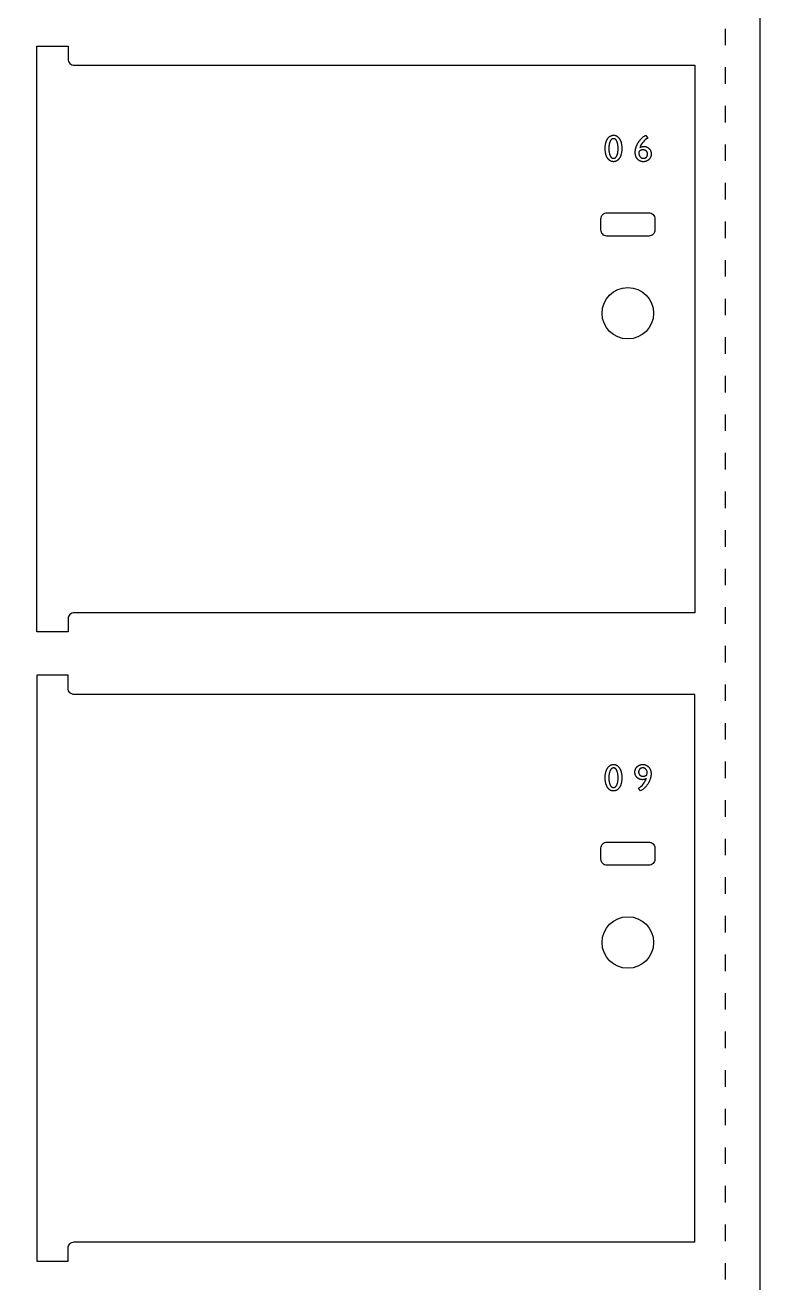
# Model space of a CAD drawing. Extents: x -300 to 5880, y -300 to 4158.
# Drawn here: x 4248 to 4670, y 2955 to 3678 of the extents above; entities that cross this region are included whole.
import ezdxf

# ---------------------------------------------------------------- set-up
doc = ezdxf.new("R2010")
doc.units = 0
doc.linetypes.add('DGN_STYLE_5', pattern=[22.17944, 9.505474, -12.673965])
for name, color, linetype in [('00_NOPRINT_TOLERANCE', 7, 'DGN_STYLE_5'), ('BOARD_$TH-NOMINAL', 3, 'CONTINUOUS'), ('TOP-CUT-INSIDE_18MM', 1, 'CONTINUOUS'), ('TOP-CUT-OUTSIDE_18MM', 220, 'CONTINUOUS'), ('TOP-POCKET-INSIDE_02MM', 110, 'CONTINUOUS')]:
    doc.layers.add(name, color=color, linetype=linetype)

msp = doc.modelspace()

# ---------------------------------------------------------------- linework, layer by layer
at = {"layer": '00_NOPRINT_TOLERANCE', "flags": 128}
for points in [[(3450, 3958), (4670, 3958), (4670, 1518), (3450, 1518)], [(3470, 3938), (4650, 3938), (4650, 1538), (3470, 1538)]]:
    msp.add_lwpolyline(points, close=True, dxfattribs=at)
at = {"layer": 'BOARD_$TH-NOMINAL', "flags": 128}
msp.add_lwpolyline([(3450, 3958), (4670, 3958), (4670, 1518), (3450, 1518)], close=True, dxfattribs=at)
at = {"layer": 'TOP-CUT-INSIDE_18MM'}
for points in [[(4609.61, 3566.97), (4609.61, 3560.59, -0.414214), (4606.11, 3557.09), (4582.11, 3557.09, -0.414214), (4578.61, 3560.59), (4578.61, 3566.97, -0.414214), (4582.11, 3570.47), (4606.11, 3570.47, -0.414214)], [(4609.61, 3205.17), (4609.61, 3198.79, -0.414214), (4606.11, 3195.29), (4582.11, 3195.29, -0.414214), (4578.61, 3198.79), (4578.61, 3205.17, -0.414214), (4582.11, 3208.67), (4606.11, 3208.67, -0.414214)]]:
    msp.add_lwpolyline(points, format="xyb", close=True, dxfattribs=at)
for centre in [(4594.11, 3512.72), (4594.11, 3150.92)]:
    msp.add_circle(centre, 14.79, dxfattribs=at)
at = {"layer": 'TOP-CUT-OUTSIDE_18MM'}
for points in [[(4272.33, 3337.03), (4272.33, 3329.53), (4254.33, 3329.53), (4254.33, 3666.33), (4272.33, 3666.33), (4272.33, 3658.83, 0.414536), (4275.83, 3655.33), (4632.54, 3655.33), (4632.54, 3340.53), (4275.83, 3340.53, 0.414214)], [(4275.83, 2978.73), (4632.54, 2978.73), (4632.54, 3293.53), (4275.83, 3293.53, -0.414214), (4272.33, 3297.03), (4272.33, 3304.53), (4254.33, 3304.53), (4254.33, 2967.73), (4272.33, 2967.73), (4272.33, 2975.23, -0.414214)]]:
    msp.add_lwpolyline(points, format="xyb", close=True, dxfattribs=at)
at = {"layer": 'TOP-POCKET-INSIDE_02MM'}
for points in [[(4585.95, 3615.08), (4586.07, 3615.08), (4586.2, 3615.08), (4586.32, 3615.07), (4586.39, 3615.06), (4586.45, 3615.05), (4586.51, 3615.04), (4586.57, 3615.03), (4586.63, 3615.02), (4586.69, 3615.01), (4586.75, 3615), (4586.81, 3614.98), (4586.87, 3614.97), (4586.93, 3614.95), (4586.98, 3614.93), (4587.04, 3614.91), (4587.1, 3614.9), (4587.16, 3614.87), (4587.21, 3614.85), (4587.27, 3614.83), (4587.33, 3614.81), (4587.38, 3614.78), (4587.44, 3614.76), (4587.49, 3614.73), (4587.55, 3614.7), (4587.6, 3614.67), (4587.66, 3614.64), (4587.71, 3614.61), (4587.82, 3614.55), (4587.92, 3614.48), (4588.02, 3614.4), (4588.13, 3614.33), (4588.23, 3614.25), (4588.33, 3614.16), (4588.43, 3614.07), (4588.52, 3613.97), (4588.62, 3613.88), (4588.71, 3613.77), (4588.8, 3613.67), (4588.9, 3613.56), (4588.99, 3613.44), (4589.07, 3613.32), (4589.16, 3613.2), (4589.25, 3613.07), (4589.33, 3612.94), (4589.41, 3612.8), (4589.49, 3612.66), (4589.57, 3612.52), (4589.64, 3612.38), (4589.72, 3612.24), (4589.79, 3612.09), (4589.85, 3611.94), (4589.92, 3611.79), (4589.98, 3611.64), (4590.04, 3611.48), (4590.09, 3611.32), (4590.15, 3611.16), (4590.2, 3611), (4590.25, 3610.84), (4590.29, 3610.67), (4590.33, 3610.5), (4590.41, 3610.15), (4590.48, 3609.8), (4590.54, 3609.44), (4590.59, 3609.06), (4590.62, 3608.68), (4590.65, 3608.29), (4590.66, 3607.89), (4590.67, 3607.48), (4590.66, 3607.06), (4590.65, 3606.66), (4590.62, 3606.26), (4590.59, 3605.87), (4590.54, 3605.49), (4590.48, 3605.12), (4590.41, 3604.76), (4590.33, 3604.41), (4590.29, 3604.24), (4590.25, 3604.07), (4590.2, 3603.9), (4590.15, 3603.74), (4590.09, 3603.58), (4590.04, 3603.42), (4589.98, 3603.27), (4589.92, 3603.11), (4589.85, 3602.96), (4589.79, 3602.81), (4589.72, 3602.67), (4589.64, 3602.52), (4589.57, 3602.38), (4589.49, 3602.24), (4589.41, 3602.11), (4589.33, 3601.97), (4589.25, 3601.84), (4589.16, 3601.71), (4589.07, 3601.59), (4588.98, 3601.47), (4588.89, 3601.36), (4588.8, 3601.25), (4588.71, 3601.14), (4588.61, 3601.04), (4588.52, 3600.95), (4588.42, 3600.85), (4588.32, 3600.76), (4588.22, 3600.68), (4588.11, 3600.6), (4588.01, 3600.52), (4587.9, 3600.45), (4587.79, 3600.38), (4587.69, 3600.32), (4587.57, 3600.26), (4587.52, 3600.23), (4587.46, 3600.2), (4587.41, 3600.17), (4587.35, 3600.15), (4587.29, 3600.12), (4587.23, 3600.1), (4587.17, 3600.08), (4587.12, 3600.06), (4587.06, 3600.04), (4587, 3600.02), (4586.94, 3600), (4586.88, 3599.98), (4586.82, 3599.97), (4586.76, 3599.95), (4586.63, 3599.92), (4586.51, 3599.9), (4586.38, 3599.88), (4586.25, 3599.87), (4586.12, 3599.86), (4585.99, 3599.85), (4585.86, 3599.85), (4585.73, 3599.85), (4585.59, 3599.86), (4585.46, 3599.87), (4585.33, 3599.88), (4585.21, 3599.9), (4585.08, 3599.92), (4584.95, 3599.95), (4584.83, 3599.98), (4584.71, 3600.01), (4584.59, 3600.05), (4584.53, 3600.07), (4584.47, 3600.1), (4584.42, 3600.12), (4584.36, 3600.14), (4584.3, 3600.17), (4584.24, 3600.19), (4584.19, 3600.22), (4584.13, 3600.25), (4584.02, 3600.31), (4583.91, 3600.37), (4583.8, 3600.44), (4583.7, 3600.51), (4583.59, 3600.58), (4583.49, 3600.66), (4583.39, 3600.75), (4583.29, 3600.83), (4583.19, 3600.92), (4583.09, 3601.02), (4583, 3601.12), (4582.91, 3601.22), (4582.82, 3601.33), (4582.73, 3601.44), (4582.64, 3601.56), (4582.55, 3601.68), (4582.47, 3601.8), (4582.39, 3601.93), (4582.3, 3602.06), (4582.23, 3602.19), (4582.15, 3602.33), (4582.08, 3602.47), (4582.01, 3602.61), (4581.94, 3602.76), (4581.87, 3602.9), (4581.81, 3603.05), (4581.75, 3603.21), (4581.69, 3603.36), (4581.64, 3603.52), (4581.59, 3603.68), (4581.54, 3603.84), (4581.49, 3604.01), (4581.44, 3604.18), (4581.4, 3604.35), (4581.33, 3604.7), (4581.26, 3605.06), (4581.2, 3605.43), (4581.16, 3605.81), (4581.12, 3606.2), (4581.09, 3606.6), (4581.08, 3607.02), (4581.07, 3607.44), (4581.08, 3607.86), (4581.1, 3608.27), (4581.12, 3608.67), (4581.16, 3609.06), (4581.21, 3609.44), (4581.26, 3609.81), (4581.33, 3610.17), (4581.41, 3610.51), (4581.46, 3610.69), (4581.5, 3610.85), (4581.55, 3611.02), (4581.6, 3611.18), (4581.66, 3611.35), (4581.71, 3611.5), (4581.77, 3611.66), (4581.84, 3611.82), (4581.9, 3611.97), (4581.97, 3612.12), (4582.04, 3612.26), (4582.11, 3612.41), (4582.19, 3612.55), (4582.26, 3612.69), (4582.34, 3612.82), (4582.43, 3612.96), (4582.51, 3613.09), (4582.6, 3613.22), (4582.69, 3613.34), (4582.78, 3613.46), (4582.87, 3613.57), (4582.96, 3613.68), (4583.06, 3613.79), (4583.16, 3613.89), (4583.25, 3613.99), (4583.35, 3614.08), (4583.45, 3614.17), (4583.56, 3614.25), (4583.66, 3614.33), (4583.77, 3614.41), (4583.88, 3614.48), (4583.98, 3614.55), (4584.1, 3614.62), (4584.21, 3614.68), (4584.32, 3614.73), (4584.38, 3614.76), (4584.44, 3614.79), (4584.5, 3614.81), (4584.55, 3614.83), (4584.61, 3614.86), (4584.67, 3614.88), (4584.73, 3614.9), (4584.79, 3614.92), (4584.85, 3614.93), (4584.91, 3614.95), (4585.04, 3614.98), (4585.16, 3615.01), (4585.29, 3615.03), (4585.42, 3615.05), (4585.55, 3615.07), (4585.68, 3615.08), (4585.81, 3615.08)], [(4585.97, 3613.06), (4585.86, 3613.06), (4585.82, 3613.06), (4585.78, 3613.06), (4585.75, 3613.06), (4585.71, 3613.05), (4585.67, 3613.05), (4585.64, 3613.05), (4585.6, 3613.04), (4585.56, 3613.04), (4585.53, 3613.03), (4585.49, 3613.02), (4585.45, 3613.01), (4585.42, 3613.01), (4585.38, 3613), (4585.35, 3612.99), (4585.31, 3612.98), (4585.28, 3612.96), (4585.25, 3612.95), (4585.21, 3612.94), (4585.18, 3612.93), (4585.14, 3612.91), (4585.11, 3612.9), (4585.08, 3612.88), (4585.05, 3612.86), (4585.01, 3612.85), (4584.98, 3612.83), (4584.95, 3612.81), (4584.92, 3612.79), (4584.89, 3612.77), (4584.85, 3612.75), (4584.82, 3612.73), (4584.79, 3612.7), (4584.76, 3612.68), (4584.73, 3612.66), (4584.7, 3612.63), (4584.67, 3612.61), (4584.64, 3612.58), (4584.61, 3612.55), (4584.58, 3612.53), (4584.53, 3612.47), (4584.47, 3612.41), (4584.41, 3612.35), (4584.36, 3612.28), (4584.31, 3612.21), (4584.25, 3612.14), (4584.2, 3612.06), (4584.15, 3611.98), (4584.1, 3611.9), (4584.05, 3611.82), (4584.01, 3611.73), (4583.96, 3611.64), (4583.92, 3611.55), (4583.87, 3611.45), (4583.83, 3611.36), (4583.79, 3611.26), (4583.75, 3611.16), (4583.71, 3611.05), (4583.67, 3610.95), (4583.6, 3610.73), (4583.54, 3610.5), (4583.48, 3610.27), (4583.42, 3610.03), (4583.38, 3609.77), (4583.33, 3609.51), (4583.3, 3609.25), (4583.27, 3608.97), (4583.24, 3608.68), (4583.22, 3608.39), (4583.21, 3608.09), (4583.2, 3607.78), (4583.2, 3607.46), (4583.2, 3607.14), (4583.21, 3606.82), (4583.22, 3606.51), (4583.24, 3606.21), (4583.26, 3605.92), (4583.29, 3605.64), (4583.33, 3605.37), (4583.37, 3605.1), (4583.42, 3604.85), (4583.47, 3604.6), (4583.53, 3604.37), (4583.59, 3604.14), (4583.66, 3603.92), (4583.7, 3603.81), (4583.73, 3603.71), (4583.77, 3603.61), (4583.81, 3603.51), (4583.86, 3603.41), (4583.9, 3603.31), (4583.94, 3603.22), (4583.99, 3603.13), (4584.04, 3603.05), (4584.08, 3602.96), (4584.13, 3602.88), (4584.18, 3602.8), (4584.23, 3602.73), (4584.28, 3602.66), (4584.34, 3602.59), (4584.39, 3602.52), (4584.45, 3602.46), (4584.5, 3602.4), (4584.56, 3602.34), (4584.59, 3602.31), (4584.62, 3602.29), (4584.65, 3602.26), (4584.68, 3602.24), (4584.71, 3602.21), (4584.74, 3602.19), (4584.77, 3602.16), (4584.8, 3602.14), (4584.83, 3602.12), (4584.86, 3602.1), (4584.89, 3602.08), (4584.92, 3602.06), (4584.95, 3602.04), (4584.99, 3602.02), (4585.02, 3602.01), (4585.05, 3601.99), (4585.09, 3601.97), (4585.12, 3601.96), (4585.15, 3601.94), (4585.19, 3601.93), (4585.22, 3601.92), (4585.25, 3601.91), (4585.29, 3601.89), (4585.32, 3601.88), (4585.36, 3601.87), (4585.39, 3601.86), (4585.43, 3601.86), (4585.47, 3601.85), (4585.5, 3601.84), (4585.54, 3601.84), (4585.58, 3601.83), (4585.61, 3601.82), (4585.65, 3601.82), (4585.69, 3601.82), (4585.72, 3601.81), (4585.76, 3601.81), (4585.8, 3601.81), (4585.84, 3601.81), (4585.88, 3601.81), (4585.92, 3601.81), (4585.95, 3601.81), (4585.99, 3601.82), (4586.03, 3601.82), (4586.07, 3601.82), (4586.1, 3601.83), (4586.14, 3601.84), (4586.18, 3601.84), (4586.21, 3601.85), (4586.25, 3601.86), (4586.28, 3601.86), (4586.32, 3601.87), (4586.36, 3601.88), (4586.39, 3601.89), (4586.43, 3601.91), (4586.46, 3601.92), (4586.49, 3601.93), (4586.53, 3601.94), (4586.56, 3601.96), (4586.59, 3601.97), (4586.63, 3601.99), (4586.66, 3602.01), (4586.69, 3602.02), (4586.73, 3602.04), (4586.76, 3602.06), (4586.79, 3602.08), (4586.82, 3602.1), (4586.85, 3602.12), (4586.88, 3602.14), (4586.92, 3602.16), (4586.95, 3602.19), (4586.98, 3602.21), (4587.01, 3602.24), (4587.04, 3602.26), (4587.07, 3602.29), (4587.09, 3602.31), (4587.12, 3602.34), (4587.18, 3602.4), (4587.24, 3602.46), (4587.29, 3602.52), (4587.35, 3602.59), (4587.4, 3602.66), (4587.45, 3602.73), (4587.5, 3602.8), (4587.55, 3602.88), (4587.6, 3602.96), (4587.65, 3603.05), (4587.7, 3603.13), (4587.75, 3603.22), (4587.79, 3603.31), (4587.83, 3603.41), (4587.88, 3603.51), (4587.92, 3603.61), (4587.96, 3603.71), (4588, 3603.81), (4588.03, 3603.92), (4588.1, 3604.13), (4588.17, 3604.36), (4588.23, 3604.59), (4588.28, 3604.84), (4588.33, 3605.09), (4588.37, 3605.35), (4588.4, 3605.61), (4588.44, 3605.89), (4588.46, 3606.18), (4588.48, 3606.47), (4588.49, 3606.77), (4588.5, 3607.08), (4588.5, 3607.72), (4588.49, 3608.03), (4588.48, 3608.33), (4588.46, 3608.63), (4588.44, 3608.91), (4588.41, 3609.19), (4588.37, 3609.46), (4588.33, 3609.72), (4588.29, 3609.98), (4588.24, 3610.22), (4588.18, 3610.46), (4588.12, 3610.69), (4588.05, 3610.91), (4587.98, 3611.12), (4587.94, 3611.23), (4587.9, 3611.33), (4587.86, 3611.43), (4587.82, 3611.52), (4587.77, 3611.62), (4587.73, 3611.71), (4587.68, 3611.8), (4587.64, 3611.88), (4587.59, 3611.97), (4587.54, 3612.05), (4587.49, 3612.12), (4587.44, 3612.2), (4587.39, 3612.27), (4587.34, 3612.33), (4587.29, 3612.4), (4587.23, 3612.46), (4587.18, 3612.52), (4587.15, 3612.55), (4587.12, 3612.57), (4587.1, 3612.6), (4587.07, 3612.63), (4587.04, 3612.65), (4587.01, 3612.68), (4586.98, 3612.7), (4586.95, 3612.72), (4586.92, 3612.74), (4586.89, 3612.77), (4586.86, 3612.79), (4586.83, 3612.81), (4586.8, 3612.82), (4586.77, 3612.84), (4586.74, 3612.86), (4586.71, 3612.88), (4586.68, 3612.89), (4586.65, 3612.91), (4586.62, 3612.92), (4586.58, 3612.94), (4586.55, 3612.95), (4586.52, 3612.96), (4586.49, 3612.97), (4586.45, 3612.99), (4586.42, 3613), (4586.39, 3613), (4586.35, 3613.01), (4586.32, 3613.02), (4586.28, 3613.03), (4586.25, 3613.03), (4586.22, 3613.04), (4586.18, 3613.05), (4586.15, 3613.05), (4586.11, 3613.05), (4586.08, 3613.06), (4586.04, 3613.06), (4586, 3613.06)], [(4600.57, 3605.79), (4600.55, 3605.66), (4600.54, 3605.53), (4600.52, 3605.4), (4600.51, 3605.26), (4600.5, 3605.12), (4600.49, 3604.97), (4600.49, 3604.82), (4600.49, 3604.67), (4600.49, 3604.59), (4600.49, 3604.51), (4600.49, 3604.44), (4600.5, 3604.36), (4600.51, 3604.29), (4600.51, 3604.21), (4600.52, 3604.14), (4600.53, 3604.07), (4600.55, 3604), (4600.56, 3603.93), (4600.57, 3603.86), (4600.59, 3603.79), (4600.61, 3603.72), (4600.63, 3603.65), (4600.65, 3603.59), (4600.67, 3603.52), (4600.69, 3603.46), (4600.72, 3603.4), (4600.75, 3603.33), (4600.77, 3603.27), (4600.8, 3603.21), (4600.83, 3603.15), (4600.87, 3603.09), (4600.9, 3603.03), (4600.93, 3602.98), (4600.97, 3602.92), (4601.01, 3602.86), (4601.05, 3602.81), (4601.09, 3602.76), (4601.13, 3602.7), (4601.17, 3602.65), (4601.22, 3602.6), (4601.26, 3602.55), (4601.31, 3602.5), (4601.36, 3602.46), (4601.41, 3602.41), (4601.46, 3602.37), (4601.51, 3602.33), (4601.56, 3602.28), (4601.61, 3602.25), (4601.66, 3602.21), (4601.71, 3602.17), (4601.77, 3602.14), (4601.82, 3602.11), (4601.88, 3602.08), (4601.94, 3602.05), (4601.99, 3602.02), (4602.05, 3601.99), (4602.11, 3601.97), (4602.17, 3601.95), (4602.23, 3601.92), (4602.29, 3601.9), (4602.35, 3601.89), (4602.42, 3601.87), (4602.48, 3601.85), (4602.54, 3601.84), (4602.61, 3601.83), (4602.68, 3601.82), (4602.74, 3601.81), (4602.81, 3601.8), (4602.88, 3601.8), (4602.95, 3601.79), (4603.02, 3601.79), (4603.09, 3601.79), (4603.15, 3601.79), (4603.22, 3601.79), (4603.28, 3601.8), (4603.34, 3601.8), (4603.4, 3601.81), (4603.46, 3601.81), (4603.52, 3601.82), (4603.58, 3601.83), (4603.64, 3601.85), (4603.69, 3601.86), (4603.75, 3601.87), (4603.81, 3601.89), (4603.86, 3601.9), (4603.92, 3601.92), (4603.97, 3601.94), (4604.02, 3601.96), (4604.08, 3601.99), (4604.13, 3602.01), (4604.18, 3602.03), (4604.23, 3602.06), (4604.28, 3602.09), (4604.33, 3602.12), (4604.38, 3602.15), (4604.42, 3602.18), (4604.47, 3602.21), (4604.52, 3602.25), (4604.56, 3602.28), (4604.61, 3602.32), (4604.65, 3602.36), (4604.69, 3602.4), (4604.74, 3602.44), (4604.78, 3602.48), (4604.82, 3602.53), (4604.86, 3602.57), (4604.9, 3602.62), (4604.93, 3602.66), (4604.97, 3602.71), (4605.01, 3602.76), (4605.04, 3602.8), (4605.07, 3602.85), (4605.1, 3602.9), (4605.13, 3602.95), (4605.16, 3603), (4605.18, 3603.05), (4605.21, 3603.11), (4605.23, 3603.16), (4605.26, 3603.21), (4605.28, 3603.27), (4605.3, 3603.32), (4605.32, 3603.38), (4605.34, 3603.43), (4605.35, 3603.49), (4605.37, 3603.55), (4605.38, 3603.61), (4605.39, 3603.67), (4605.4, 3603.73), (4605.41, 3603.79), (4605.42, 3603.85), (4605.43, 3603.91), (4605.43, 3603.97), (4605.44, 3604.04), (4605.44, 3604.1), (4605.44, 3604.17), (4605.45, 3604.23), (4605.44, 3604.3), (4605.44, 3604.36), (4605.44, 3604.43), (4605.43, 3604.49), (4605.43, 3604.56), (4605.42, 3604.62), (4605.41, 3604.68), (4605.4, 3604.74), (4605.39, 3604.8), (4605.38, 3604.86), (4605.36, 3604.92), (4605.35, 3604.98), (4605.33, 3605.04), (4605.31, 3605.1), (4605.29, 3605.15), (4605.27, 3605.21), (4605.25, 3605.26), (4605.22, 3605.31), (4605.2, 3605.37), (4605.17, 3605.42), (4605.14, 3605.47), (4605.11, 3605.52), (4605.08, 3605.57), (4605.05, 3605.62), (4605.01, 3605.66), (4604.98, 3605.71), (4604.94, 3605.76), (4604.9, 3605.8), (4604.86, 3605.85), (4604.82, 3605.89), (4604.78, 3605.93), (4604.74, 3605.97), (4604.69, 3606.02), (4604.65, 3606.06), (4604.6, 3606.09), (4604.55, 3606.13), (4604.5, 3606.17), (4604.45, 3606.2), (4604.4, 3606.23), (4604.35, 3606.27), (4604.3, 3606.3), (4604.25, 3606.33), (4604.2, 3606.35), (4604.14, 3606.38), (4604.09, 3606.41), (4604.03, 3606.43), (4603.97, 3606.45), (4603.91, 3606.47), (4603.86, 3606.49), (4603.8, 3606.51), (4603.73, 3606.53), (4603.67, 3606.55), (4603.61, 3606.56), (4603.55, 3606.58), (4603.48, 3606.59), (4603.42, 3606.6), (4603.35, 3606.61), (4603.29, 3606.62), (4603.22, 3606.62), (4603.15, 3606.63), (4603.08, 3606.64), (4603.01, 3606.64), (4602.94, 3606.64), (4602.87, 3606.64), (4602.79, 3606.64), (4602.72, 3606.64), (4602.65, 3606.63), (4602.57, 3606.63), (4602.5, 3606.62), (4602.43, 3606.62), (4602.36, 3606.61), (4602.3, 3606.6), (4602.23, 3606.58), (4602.16, 3606.57), (4602.1, 3606.56), (4602.03, 3606.54), (4601.97, 3606.52), (4601.91, 3606.5), (4601.84, 3606.48), (4601.78, 3606.46), (4601.72, 3606.44), (4601.66, 3606.41), (4601.59, 3606.38), (4601.53, 3606.35), (4601.39, 3606.28), (4601.24, 3606.2), (4601.08, 3606.11), (4600.92, 3606.01), (4600.75, 3605.91)], [(4585.95, 3253.28), (4586.07, 3253.28), (4586.2, 3253.28), (4586.32, 3253.27), (4586.39, 3253.26), (4586.45, 3253.25), (4586.51, 3253.24), (4586.57, 3253.23), (4586.63, 3253.22), (4586.69, 3253.21), (4586.75, 3253.2), (4586.81, 3253.18), (4586.87, 3253.17), (4586.93, 3253.15), (4586.98, 3253.13), (4587.04, 3253.11), (4587.1, 3253.1), (4587.16, 3253.07), (4587.21, 3253.05), (4587.27, 3253.03), (4587.33, 3253.01), (4587.38, 3252.98), (4587.44, 3252.96), (4587.49, 3252.93), (4587.55, 3252.9), (4587.6, 3252.87), (4587.66, 3252.84), (4587.71, 3252.81), (4587.82, 3252.75), (4587.92, 3252.68), (4588.02, 3252.6), (4588.13, 3252.53), (4588.23, 3252.45), (4588.33, 3252.36), (4588.43, 3252.27), (4588.52, 3252.17), (4588.62, 3252.08), (4588.71, 3251.97), (4588.8, 3251.87), (4588.9, 3251.76), (4588.99, 3251.64), (4589.07, 3251.52), (4589.16, 3251.4), (4589.25, 3251.27), (4589.33, 3251.14), (4589.41, 3251), (4589.49, 3250.86), (4589.57, 3250.72), (4589.64, 3250.58), (4589.72, 3250.44), (4589.79, 3250.29), (4589.85, 3250.14), (4589.92, 3249.99), (4589.98, 3249.84), (4590.04, 3249.68), (4590.09, 3249.52), (4590.15, 3249.36), (4590.2, 3249.2), (4590.25, 3249.04), (4590.29, 3248.87), (4590.33, 3248.7), (4590.41, 3248.35), (4590.48, 3248), (4590.54, 3247.64), (4590.59, 3247.26), (4590.62, 3246.88), (4590.65, 3246.49), (4590.66, 3246.09), (4590.67, 3245.68), (4590.66, 3245.26), (4590.65, 3244.86), (4590.62, 3244.46), (4590.59, 3244.07), (4590.54, 3243.69), (4590.48, 3243.32), (4590.41, 3242.96), (4590.33, 3242.61), (4590.29, 3242.44), (4590.25, 3242.27), (4590.2, 3242.1), (4590.15, 3241.94), (4590.09, 3241.78), (4590.04, 3241.62), (4589.98, 3241.47), (4589.92, 3241.31), (4589.85, 3241.16), (4589.79, 3241.01), (4589.72, 3240.87), (4589.64, 3240.72), (4589.57, 3240.58), (4589.49, 3240.44), (4589.41, 3240.31), (4589.33, 3240.17), (4589.25, 3240.04), (4589.16, 3239.91), (4589.07, 3239.79), (4588.98, 3239.67), (4588.89, 3239.56), (4588.8, 3239.45), (4588.71, 3239.34), (4588.61, 3239.24), (4588.52, 3239.15), (4588.42, 3239.05), (4588.32, 3238.96), (4588.22, 3238.88), (4588.11, 3238.8), (4588.01, 3238.72), (4587.9, 3238.65), (4587.79, 3238.58), (4587.69, 3238.52), (4587.57, 3238.46), (4587.52, 3238.43), (4587.46, 3238.4), (4587.41, 3238.37), (4587.35, 3238.35), (4587.29, 3238.32), (4587.23, 3238.3), (4587.17, 3238.28), (4587.12, 3238.26), (4587.06, 3238.24), (4587, 3238.22), (4586.94, 3238.2), (4586.88, 3238.18), (4586.82, 3238.17), (4586.76, 3238.15), (4586.63, 3238.12), (4586.51, 3238.1), (4586.38, 3238.08), (4586.25, 3238.07), (4586.12, 3238.06), (4585.99, 3238.05), (4585.86, 3238.05), (4585.73, 3238.05), (4585.59, 3238.06), (4585.46, 3238.07), (4585.33, 3238.08), (4585.21, 3238.1), (4585.08, 3238.12), (4584.95, 3238.15), (4584.83, 3238.18), (4584.71, 3238.21), (4584.59, 3238.25), (4584.53, 3238.27), (4584.47, 3238.3), (4584.42, 3238.32), (4584.36, 3238.34), (4584.3, 3238.37), (4584.24, 3238.39), (4584.19, 3238.42), (4584.13, 3238.45), (4584.02, 3238.51), (4583.91, 3238.57), (4583.8, 3238.64), (4583.7, 3238.71), (4583.59, 3238.78), (4583.49, 3238.86), (4583.39, 3238.95), (4583.29, 3239.03), (4583.19, 3239.12), (4583.09, 3239.22), (4583, 3239.32), (4582.91, 3239.42), (4582.82, 3239.53), (4582.73, 3239.64), (4582.64, 3239.76), (4582.55, 3239.88), (4582.47, 3240), (4582.39, 3240.13), (4582.3, 3240.26), (4582.23, 3240.39), (4582.15, 3240.53), (4582.08, 3240.67), (4582.01, 3240.81), (4581.94, 3240.96), (4581.87, 3241.1), (4581.81, 3241.25), (4581.75, 3241.41), (4581.69, 3241.56), (4581.64, 3241.72), (4581.59, 3241.88), (4581.54, 3242.04), (4581.49, 3242.21), (4581.44, 3242.38), (4581.4, 3242.55), (4581.33, 3242.9), (4581.26, 3243.26), (4581.2, 3243.63), (4581.16, 3244.01), (4581.12, 3244.4), (4581.09, 3244.8), (4581.08, 3245.22), (4581.07, 3245.64), (4581.08, 3246.06), (4581.1, 3246.47), (4581.12, 3246.87), (4581.16, 3247.26), (4581.21, 3247.64), (4581.26, 3248.01), (4581.33, 3248.37), (4581.41, 3248.71), (4581.46, 3248.89), (4581.5, 3249.05), (4581.55, 3249.22), (4581.6, 3249.38), (4581.66, 3249.55), (4581.71, 3249.7), (4581.77, 3249.86), (4581.84, 3250.02), (4581.9, 3250.17), (4581.97, 3250.32), (4582.04, 3250.46), (4582.11, 3250.61), (4582.19, 3250.75), (4582.26, 3250.89), (4582.34, 3251.02), (4582.43, 3251.16), (4582.51, 3251.29), (4582.6, 3251.42), (4582.69, 3251.54), (4582.78, 3251.66), (4582.87, 3251.77), (4582.96, 3251.88), (4583.06, 3251.99), (4583.16, 3252.09), (4583.25, 3252.19), (4583.35, 3252.28), (4583.45, 3252.37), (4583.56, 3252.45), (4583.66, 3252.53), (4583.77, 3252.61), (4583.88, 3252.68), (4583.98, 3252.75), (4584.1, 3252.82), (4584.21, 3252.88), (4584.32, 3252.93), (4584.38, 3252.96), (4584.44, 3252.99), (4584.5, 3253.01), (4584.55, 3253.03), (4584.61, 3253.06), (4584.67, 3253.08), (4584.73, 3253.1), (4584.79, 3253.12), (4584.85, 3253.13), (4584.91, 3253.15), (4585.04, 3253.18), (4585.16, 3253.21), (4585.29, 3253.23), (4585.42, 3253.25), (4585.55, 3253.27), (4585.68, 3253.28), (4585.81, 3253.28)], [(4585.97, 3251.26), (4585.86, 3251.26), (4585.82, 3251.26), (4585.78, 3251.26), (4585.75, 3251.26), (4585.71, 3251.25), (4585.67, 3251.25), (4585.64, 3251.25), (4585.6, 3251.24), (4585.56, 3251.24), (4585.53, 3251.23), (4585.49, 3251.22), (4585.45, 3251.21), (4585.42, 3251.21), (4585.38, 3251.2), (4585.35, 3251.19), (4585.31, 3251.18), (4585.28, 3251.16), (4585.25, 3251.15), (4585.21, 3251.14), (4585.18, 3251.13), (4585.14, 3251.11), (4585.11, 3251.1), (4585.08, 3251.08), (4585.05, 3251.06), (4585.01, 3251.05), (4584.98, 3251.03), (4584.95, 3251.01), (4584.92, 3250.99), (4584.89, 3250.97), (4584.85, 3250.95), (4584.82, 3250.93), (4584.79, 3250.9), (4584.76, 3250.88), (4584.73, 3250.86), (4584.7, 3250.83), (4584.67, 3250.81), (4584.64, 3250.78), (4584.61, 3250.75), (4584.58, 3250.73), (4584.53, 3250.67), (4584.47, 3250.61), (4584.41, 3250.55), (4584.36, 3250.48), (4584.31, 3250.41), (4584.25, 3250.34), (4584.2, 3250.26), (4584.15, 3250.18), (4584.1, 3250.1), (4584.05, 3250.02), (4584.01, 3249.93), (4583.96, 3249.84), (4583.92, 3249.75), (4583.87, 3249.65), (4583.83, 3249.56), (4583.79, 3249.46), (4583.75, 3249.36), (4583.71, 3249.25), (4583.67, 3249.15), (4583.6, 3248.93), (4583.54, 3248.7), (4583.48, 3248.47), (4583.42, 3248.23), (4583.38, 3247.97), (4583.33, 3247.71), (4583.3, 3247.45), (4583.27, 3247.17), (4583.24, 3246.88), (4583.22, 3246.59), (4583.21, 3246.29), (4583.2, 3245.98), (4583.2, 3245.66), (4583.2, 3245.34), (4583.21, 3245.02), (4583.22, 3244.71), (4583.24, 3244.41), (4583.26, 3244.12), (4583.29, 3243.84), (4583.33, 3243.57), (4583.37, 3243.3), (4583.42, 3243.05), (4583.47, 3242.8), (4583.53, 3242.57), (4583.59, 3242.34), (4583.66, 3242.12), (4583.7, 3242.01), (4583.73, 3241.91), (4583.77, 3241.81), (4583.81, 3241.71), (4583.86, 3241.61), (4583.9, 3241.51), (4583.94, 3241.42), (4583.99, 3241.33), (4584.04, 3241.25), (4584.08, 3241.16), (4584.13, 3241.08), (4584.18, 3241), (4584.23, 3240.93), (4584.28, 3240.86), (4584.34, 3240.79), (4584.39, 3240.72), (4584.45, 3240.66), (4584.5, 3240.6), (4584.56, 3240.54), (4584.59, 3240.51), (4584.62, 3240.49), (4584.65, 3240.46), (4584.68, 3240.44), (4584.71, 3240.41), (4584.74, 3240.39), (4584.77, 3240.36), (4584.8, 3240.34), (4584.83, 3240.32), (4584.86, 3240.3), (4584.89, 3240.28), (4584.92, 3240.26), (4584.95, 3240.24), (4584.99, 3240.22), (4585.02, 3240.21), (4585.05, 3240.19), (4585.09, 3240.17), (4585.12, 3240.16), (4585.15, 3240.14), (4585.19, 3240.13), (4585.22, 3240.12), (4585.25, 3240.11), (4585.29, 3240.09), (4585.32, 3240.08), (4585.36, 3240.07), (4585.39, 3240.06), (4585.43, 3240.06), (4585.47, 3240.05), (4585.5, 3240.04), (4585.54, 3240.04), (4585.58, 3240.03), (4585.61, 3240.02), (4585.65, 3240.02), (4585.69, 3240.02), (4585.72, 3240.01), (4585.76, 3240.01), (4585.8, 3240.01), (4585.84, 3240.01), (4585.88, 3240.01), (4585.92, 3240.01), (4585.95, 3240.01), (4585.99, 3240.02), (4586.03, 3240.02), (4586.07, 3240.02), (4586.1, 3240.03), (4586.14, 3240.04), (4586.18, 3240.04), (4586.21, 3240.05), (4586.25, 3240.06), (4586.28, 3240.06), (4586.32, 3240.07), (4586.36, 3240.08), (4586.39, 3240.09), (4586.43, 3240.11), (4586.46, 3240.12), (4586.49, 3240.13), (4586.53, 3240.14), (4586.56, 3240.16), (4586.59, 3240.17), (4586.63, 3240.19), (4586.66, 3240.21), (4586.69, 3240.22), (4586.73, 3240.24), (4586.76, 3240.26), (4586.79, 3240.28), (4586.82, 3240.3), (4586.85, 3240.32), (4586.88, 3240.34), (4586.92, 3240.36), (4586.95, 3240.39), (4586.98, 3240.41), (4587.01, 3240.44), (4587.04, 3240.46), (4587.07, 3240.49), (4587.09, 3240.51), (4587.12, 3240.54), (4587.18, 3240.6), (4587.24, 3240.66), (4587.29, 3240.72), (4587.35, 3240.79), (4587.4, 3240.86), (4587.45, 3240.93), (4587.5, 3241), (4587.55, 3241.08), (4587.6, 3241.16), (4587.65, 3241.25), (4587.7, 3241.33), (4587.75, 3241.42), (4587.79, 3241.51), (4587.83, 3241.61), (4587.88, 3241.71), (4587.92, 3241.81), (4587.96, 3241.91), (4588, 3242.01), (4588.03, 3242.12), (4588.1, 3242.33), (4588.17, 3242.56), (4588.23, 3242.79), (4588.28, 3243.04), (4588.33, 3243.29), (4588.37, 3243.55), (4588.4, 3243.81), (4588.44, 3244.09), (4588.46, 3244.38), (4588.48, 3244.67), (4588.49, 3244.97), (4588.5, 3245.28), (4588.5, 3245.92), (4588.49, 3246.23), (4588.48, 3246.53), (4588.46, 3246.83), (4588.44, 3247.11), (4588.41, 3247.39), (4588.37, 3247.66), (4588.33, 3247.92), (4588.29, 3248.18), (4588.24, 3248.42), (4588.18, 3248.66), (4588.12, 3248.89), (4588.05, 3249.11), (4587.98, 3249.32), (4587.94, 3249.43), (4587.9, 3249.53), (4587.86, 3249.63), (4587.82, 3249.72), (4587.77, 3249.82), (4587.73, 3249.91), (4587.68, 3250), (4587.64, 3250.08), (4587.59, 3250.17), (4587.54, 3250.25), (4587.49, 3250.32), (4587.44, 3250.4), (4587.39, 3250.47), (4587.34, 3250.53), (4587.29, 3250.6), (4587.23, 3250.66), (4587.18, 3250.72), (4587.15, 3250.75), (4587.12, 3250.77), (4587.1, 3250.8), (4587.07, 3250.83), (4587.04, 3250.85), (4587.01, 3250.88), (4586.98, 3250.9), (4586.95, 3250.92), (4586.92, 3250.94), (4586.89, 3250.97), (4586.86, 3250.99), (4586.83, 3251.01), (4586.8, 3251.02), (4586.77, 3251.04), (4586.74, 3251.06), (4586.71, 3251.08), (4586.68, 3251.09), (4586.65, 3251.11), (4586.62, 3251.12), (4586.58, 3251.14), (4586.55, 3251.15), (4586.52, 3251.16), (4586.49, 3251.17), (4586.45, 3251.19), (4586.42, 3251.2), (4586.39, 3251.2), (4586.35, 3251.21), (4586.32, 3251.22), (4586.28, 3251.23), (4586.25, 3251.23), (4586.22, 3251.24), (4586.18, 3251.25), (4586.15, 3251.25), (4586.11, 3251.25), (4586.08, 3251.26), (4586.04, 3251.26), (4586, 3251.26)], [(4605.11, 3247.28), (4605.21, 3247.99), (4605.22, 3248.12), (4605.23, 3248.23), (4605.24, 3248.32), (4605.24, 3248.36), (4605.24, 3248.39), (4605.24, 3248.47), (4605.24, 3248.55), (4605.24, 3248.63), (4605.23, 3248.71), (4605.23, 3248.78), (4605.22, 3248.86), (4605.21, 3248.93), (4605.2, 3249.01), (4605.19, 3249.08), (4605.17, 3249.15), (4605.16, 3249.22), (4605.14, 3249.29), (4605.12, 3249.36), (4605.1, 3249.43), (4605.08, 3249.5), (4605.06, 3249.56), (4605.04, 3249.63), (4605.01, 3249.69), (4604.99, 3249.76), (4604.96, 3249.82), (4604.93, 3249.88), (4604.9, 3249.94), (4604.87, 3250), (4604.84, 3250.06), (4604.8, 3250.12), (4604.77, 3250.18), (4604.73, 3250.23), (4604.69, 3250.29), (4604.65, 3250.34), (4604.61, 3250.4), (4604.57, 3250.45), (4604.52, 3250.5), (4604.48, 3250.55), (4604.43, 3250.6), (4604.38, 3250.65), (4604.34, 3250.69), (4604.29, 3250.74), (4604.24, 3250.78), (4604.19, 3250.82), (4604.14, 3250.86), (4604.09, 3250.9), (4604.03, 3250.93), (4603.98, 3250.97), (4603.93, 3251), (4603.87, 3251.03), (4603.81, 3251.06), (4603.76, 3251.09), (4603.7, 3251.12), (4603.64, 3251.14), (4603.58, 3251.17), (4603.52, 3251.19), (4603.46, 3251.21), (4603.4, 3251.23), (4603.34, 3251.24), (4603.28, 3251.26), (4603.21, 3251.27), (4603.15, 3251.28), (4603.08, 3251.29), (4603.02, 3251.3), (4602.95, 3251.31), (4602.88, 3251.32), (4602.81, 3251.32), (4602.74, 3251.32), (4602.67, 3251.32), (4602.61, 3251.32), (4602.55, 3251.32), (4602.48, 3251.32), (4602.42, 3251.31), (4602.36, 3251.31), (4602.3, 3251.3), (4602.24, 3251.29), (4602.18, 3251.28), (4602.12, 3251.27), (4602.06, 3251.25), (4602, 3251.24), (4601.95, 3251.22), (4601.89, 3251.21), (4601.84, 3251.19), (4601.78, 3251.17), (4601.73, 3251.15), (4601.68, 3251.13), (4601.62, 3251.1), (4601.57, 3251.08), (4601.52, 3251.05), (4601.47, 3251.02), (4601.42, 3250.99), (4601.37, 3250.96), (4601.32, 3250.93), (4601.28, 3250.9), (4601.23, 3250.86), (4601.18, 3250.83), (4601.14, 3250.79), (4601.09, 3250.75), (4601.05, 3250.71), (4601, 3250.67), (4600.96, 3250.62), (4600.92, 3250.58), (4600.88, 3250.54), (4600.84, 3250.49), (4600.8, 3250.44), (4600.77, 3250.4), (4600.73, 3250.35), (4600.7, 3250.3), (4600.67, 3250.25), (4600.63, 3250.2), (4600.61, 3250.15), (4600.58, 3250.1), (4600.55, 3250.05), (4600.52, 3250), (4600.5, 3249.95), (4600.48, 3249.89), (4600.45, 3249.84), (4600.43, 3249.78), (4600.41, 3249.73), (4600.4, 3249.67), (4600.38, 3249.61), (4600.37, 3249.55), (4600.35, 3249.5), (4600.34, 3249.44), (4600.33, 3249.38), (4600.32, 3249.32), (4600.31, 3249.25), (4600.3, 3249.19), (4600.3, 3249.13), (4600.29, 3249.07), (4600.29, 3249), (4600.29, 3248.94), (4600.29, 3248.87), (4600.29, 3248.81), (4600.29, 3248.75), (4600.29, 3248.69), (4600.3, 3248.63), (4600.3, 3248.57), (4600.31, 3248.52), (4600.32, 3248.46), (4600.33, 3248.4), (4600.34, 3248.35), (4600.36, 3248.29), (4600.37, 3248.24), (4600.39, 3248.18), (4600.41, 3248.13), (4600.43, 3248.07), (4600.45, 3248.02), (4600.47, 3247.97), (4600.49, 3247.92), (4600.52, 3247.86), (4600.54, 3247.81), (4600.57, 3247.76), (4600.6, 3247.71), (4600.63, 3247.66), (4600.67, 3247.61), (4600.7, 3247.57), (4600.73, 3247.52), (4600.77, 3247.47), (4600.81, 3247.42), (4600.85, 3247.38), (4600.89, 3247.33), (4600.93, 3247.29), (4600.98, 3247.24), (4601.02, 3247.2), (4601.07, 3247.15), (4601.11, 3247.11), (4601.16, 3247.07), (4601.21, 3247.03), (4601.26, 3246.99), (4601.31, 3246.96), (4601.36, 3246.92), (4601.41, 3246.89), (4601.46, 3246.86), (4601.51, 3246.83), (4601.56, 3246.8), (4601.61, 3246.77), (4601.67, 3246.74), (4601.72, 3246.72), (4601.77, 3246.69), (4601.83, 3246.67), (4601.88, 3246.65), (4601.94, 3246.63), (4602, 3246.61), (4602.05, 3246.59), (4602.11, 3246.58), (4602.17, 3246.56), (4602.23, 3246.55), (4602.29, 3246.54), (4602.35, 3246.53), (4602.41, 3246.52), (4602.47, 3246.51), (4602.53, 3246.5), (4602.59, 3246.5), (4602.65, 3246.5), (4602.72, 3246.49), (4602.78, 3246.49), (4602.85, 3246.49), (4602.93, 3246.5), (4603, 3246.5), (4603.08, 3246.51), (4603.15, 3246.51), (4603.23, 3246.52), (4603.3, 3246.53), (4603.37, 3246.54), (4603.45, 3246.56), (4603.52, 3246.57), (4603.59, 3246.59), (4603.67, 3246.6), (4603.74, 3246.62), (4603.81, 3246.64), (4603.89, 3246.67), (4603.96, 3246.69), (4604.03, 3246.72), (4604.11, 3246.74), (4604.18, 3246.77), (4604.25, 3246.8), (4604.32, 3246.83), (4604.4, 3246.87), (4604.47, 3246.9), (4604.54, 3246.94), (4604.68, 3247.01), (4604.83, 3247.1), (4604.97, 3247.19)]]:
    msp.add_lwpolyline(points, close=True, dxfattribs=at)
for points in [[(4604.09, 3614.94), (4604.3, 3615.08), (4605.59, 3613.45, 0.178141), (4601.03, 3607.99), (4601.18, 3608.07), (4601.33, 3608.14), (4601.47, 3608.2), (4601.62, 3608.26), (4601.77, 3608.32), (4601.92, 3608.37), (4602.06, 3608.41), (4602.21, 3608.45), (4602.36, 3608.49), (4602.51, 3608.52), (4602.65, 3608.54), (4602.8, 3608.56), (4602.95, 3608.58), (4603.09, 3608.59), (4603.24, 3608.6), (4603.39, 3608.6), (4603.5, 3608.6), (4603.61, 3608.6), (4603.71, 3608.59), (4603.82, 3608.58), (4603.92, 3608.57), (4604.03, 3608.56), (4604.13, 3608.54), (4604.23, 3608.52), (4604.33, 3608.5), (4604.43, 3608.48), (4604.53, 3608.46), (4604.63, 3608.43), (4604.73, 3608.4), (4604.82, 3608.36), (4604.91, 3608.33), (4605.01, 3608.29), (4605.1, 3608.25), (4605.19, 3608.21), (4605.28, 3608.16), (4605.37, 3608.12), (4605.46, 3608.07), (4605.54, 3608.01), (4605.63, 3607.96), (4605.71, 3607.9), (4605.8, 3607.84), (4605.88, 3607.78), (4605.96, 3607.71), (4606.04, 3607.65), (4606.12, 3607.58), (4606.2, 3607.51), (4606.28, 3607.43), (4606.35, 3607.36), (4606.43, 3607.28), (4606.5, 3607.2), (4606.57, 3607.12), (4606.63, 3607.03), (4606.7, 3606.95), (4606.76, 3606.87), (4606.82, 3606.78), (4606.88, 3606.7), (4606.93, 3606.61), (4606.99, 3606.52), (4607.04, 3606.43), (4607.09, 3606.34), (4607.13, 3606.25), (4607.17, 3606.16), (4607.22, 3606.06), (4607.25, 3605.97), (4607.29, 3605.87), (4607.33, 3605.77), (4607.36, 3605.67), (4607.39, 3605.58), (4607.41, 3605.47), (4607.44, 3605.37), (4607.46, 3605.27), (4607.48, 3605.17), (4607.5, 3605.06), (4607.51, 3604.96), (4607.53, 3604.85), (4607.54, 3604.74), (4607.55, 3604.63), (4607.55, 3604.52), (4607.55, 3604.41), (4607.56, 3604.3), (4607.55, 3604.18), (4607.55, 3604.06), (4607.54, 3603.95), (4607.54, 3603.84), (4607.52, 3603.73), (4607.51, 3603.62), (4607.49, 3603.51), (4607.47, 3603.4), (4607.45, 3603.29), (4607.43, 3603.18), (4607.4, 3603.08), (4607.37, 3602.98), (4607.34, 3602.87), (4607.31, 3602.77), (4607.27, 3602.67), (4607.23, 3602.57), (4607.19, 3602.47), (4607.14, 3602.38), (4607.09, 3602.28), (4607.04, 3602.18), (4606.99, 3602.09), (4606.94, 3602), (4606.88, 3601.91), (4606.82, 3601.81), (4606.76, 3601.73), (4606.69, 3601.64), (4606.62, 3601.55), (4606.55, 3601.46), (4606.48, 3601.38), (4606.4, 3601.29), (4606.33, 3601.21), (4606.24, 3601.13), (4606.16, 3601.05), (4606.08, 3600.97), (4605.99, 3600.9), (4605.91, 3600.82), (4605.82, 3600.75), (4605.73, 3600.69), (4605.64, 3600.62), (4605.55, 3600.56), (4605.46, 3600.5), (4605.37, 3600.44), (4605.28, 3600.39), (4605.18, 3600.34), (4605.09, 3600.29), (4604.99, 3600.24), (4604.89, 3600.2), (4604.79, 3600.15), (4604.69, 3600.11), (4604.59, 3600.08), (4604.49, 3600.04), (4604.38, 3600.01), (4604.28, 3599.98), (4604.17, 3599.96), (4604.07, 3599.93), (4603.96, 3599.91), (4603.85, 3599.89), (4603.74, 3599.87), (4603.63, 3599.86), (4603.52, 3599.85), (4603.4, 3599.84), (4603.29, 3599.83), (4603.17, 3599.83), (4603.06, 3599.83), (4602.93, 3599.83), (4602.8, 3599.83), (4602.67, 3599.84), (4602.54, 3599.85), (4602.42, 3599.86), (4602.3, 3599.88), (4602.18, 3599.9), (4602.06, 3599.92), (4601.94, 3599.95), (4601.82, 3599.97), (4601.71, 3600), (4601.6, 3600.04), (4601.48, 3600.07), (4601.37, 3600.11), (4601.26, 3600.15), (4601.16, 3600.2), (4601.05, 3600.25), (4600.95, 3600.3), (4600.85, 3600.35), (4600.75, 3600.41), (4600.65, 3600.46), (4600.55, 3600.53), (4600.45, 3600.59), (4600.36, 3600.66), (4600.27, 3600.73), (4600.18, 3600.8), (4600.09, 3600.88), (4600, 3600.96), (4599.91, 3601.04), (4599.83, 3601.13), (4599.74, 3601.21), (4599.66, 3601.31), (4599.58, 3601.4), (4599.5, 3601.49), (4599.43, 3601.59), (4599.36, 3601.69), (4599.29, 3601.79), (4599.22, 3601.89), (4599.16, 3601.99), (4599.09, 3602.1), (4599.04, 3602.21), (4598.98, 3602.32), (4598.92, 3602.43), (4598.87, 3602.54), (4598.82, 3602.66), (4598.78, 3602.77), (4598.73, 3602.89), (4598.69, 3603.01), (4598.65, 3603.13), (4598.61, 3603.25), (4598.58, 3603.38), (4598.55, 3603.51), (4598.52, 3603.64), (4598.49, 3603.77), (4598.47, 3603.9), (4598.45, 3604.03), (4598.43, 3604.17), (4598.41, 3604.31), (4598.4, 3604.45), (4598.39, 3604.59), (4598.38, 3604.73), (4598.37, 3604.87), (4598.37, 3605.17), (4598.37, 3605.39), (4598.38, 3605.62), (4598.39, 3605.84), (4598.41, 3606.06), (4598.43, 3606.29), (4598.46, 3606.51), (4598.49, 3606.73), (4598.53, 3606.96), (4598.58, 3607.18), (4598.63, 3607.4), (4598.68, 3607.62), (4598.74, 3607.85), (4598.81, 3608.07), (4598.88, 3608.29), (4598.95, 3608.51), (4599.03, 3608.74), (4599.12, 3608.96), (4599.21, 3609.18), (4599.3, 3609.39), (4599.4, 3609.61), (4599.51, 3609.82), (4599.61, 3610.04), (4599.73, 3610.25), (4599.85, 3610.45), (4599.97, 3610.66), (4600.09, 3610.87), (4600.23, 3611.07), (4600.36, 3611.27), (4600.5, 3611.47), (4600.65, 3611.67), (4600.8, 3611.87), (4600.95, 3612.06), (4601.11, 3612.26), (4601.27, 3612.45), (4601.44, 3612.64), (4601.62, 3612.82), (4601.8, 3613.01), (4601.98, 3613.19), (4602.17, 3613.38), (4602.36, 3613.56), (4602.77, 3613.91), (4603.19, 3614.26), (4603.63, 3614.6)], [(4601.47, 3238.03), (4600.16, 3239.57, 0.179525), (4604.7, 3245.16), (4604.64, 3245.12), (4604.57, 3245.08), (4604.51, 3245.05), (4604.44, 3245.01), (4604.37, 3244.98), (4604.31, 3244.95), (4604.24, 3244.92), (4604.17, 3244.89), (4604.1, 3244.86), (4604.03, 3244.83), (4603.96, 3244.8), (4603.89, 3244.78), (4603.82, 3244.75), (4603.75, 3244.73), (4603.67, 3244.71), (4603.6, 3244.69), (4603.52, 3244.67), (4603.45, 3244.65), (4603.3, 3244.62), (4603.14, 3244.59), (4602.98, 3244.57), (4602.82, 3244.55), (4602.66, 3244.54), (4602.49, 3244.53), (4602.32, 3244.53), (4602.22, 3244.53), (4602.11, 3244.54), (4602.01, 3244.54), (4601.9, 3244.55), (4601.8, 3244.56), (4601.7, 3244.58), (4601.6, 3244.59), (4601.5, 3244.61), (4601.4, 3244.63), (4601.3, 3244.66), (4601.21, 3244.68), (4601.11, 3244.71), (4601.02, 3244.74), (4600.92, 3244.77), (4600.83, 3244.81), (4600.74, 3244.85), (4600.65, 3244.89), (4600.56, 3244.93), (4600.47, 3244.98), (4600.38, 3245.03), (4600.29, 3245.08), (4600.21, 3245.13), (4600.12, 3245.19), (4600.04, 3245.25), (4599.95, 3245.31), (4599.87, 3245.37), (4599.79, 3245.43), (4599.71, 3245.5), (4599.63, 3245.57), (4599.55, 3245.65), (4599.47, 3245.72), (4599.39, 3245.8), (4599.32, 3245.88), (4599.25, 3245.96), (4599.18, 3246.04), (4599.11, 3246.13), (4599.04, 3246.21), (4598.98, 3246.29), (4598.92, 3246.38), (4598.86, 3246.47), (4598.8, 3246.55), (4598.75, 3246.64), (4598.7, 3246.73), (4598.65, 3246.82), (4598.6, 3246.92), (4598.56, 3247.01), (4598.52, 3247.1), (4598.48, 3247.2), (4598.44, 3247.29), (4598.41, 3247.39), (4598.38, 3247.49), (4598.35, 3247.59), (4598.32, 3247.69), (4598.29, 3247.79), (4598.27, 3247.89), (4598.25, 3247.99), (4598.23, 3248.1), (4598.22, 3248.2), (4598.2, 3248.31), (4598.19, 3248.41), (4598.19, 3248.52), (4598.18, 3248.63), (4598.18, 3248.74), (4598.17, 3248.85), (4598.18, 3248.96), (4598.18, 3249.08), (4598.19, 3249.19), (4598.19, 3249.3), (4598.21, 3249.42), (4598.22, 3249.53), (4598.24, 3249.63), (4598.26, 3249.74), (4598.28, 3249.85), (4598.3, 3249.95), (4598.33, 3250.06), (4598.36, 3250.16), (4598.39, 3250.26), (4598.42, 3250.36), (4598.46, 3250.46), (4598.5, 3250.56), (4598.54, 3250.66), (4598.59, 3250.76), (4598.63, 3250.85), (4598.68, 3250.95), (4598.73, 3251.04), (4598.79, 3251.13), (4598.85, 3251.22), (4598.91, 3251.31), (4598.97, 3251.4), (4599.03, 3251.49), (4599.1, 3251.58), (4599.17, 3251.66), (4599.24, 3251.75), (4599.32, 3251.83), (4599.39, 3251.91), (4599.47, 3251.99), (4599.56, 3252.07), (4599.64, 3252.15), (4599.72, 3252.22), (4599.81, 3252.3), (4599.9, 3252.37), (4599.98, 3252.43), (4600.07, 3252.5), (4600.16, 3252.56), (4600.25, 3252.62), (4600.34, 3252.67), (4600.44, 3252.73), (4600.53, 3252.78), (4600.63, 3252.83), (4600.72, 3252.88), (4600.82, 3252.92), (4600.92, 3252.96), (4601.02, 3253), (4601.12, 3253.04), (4601.22, 3253.07), (4601.33, 3253.1), (4601.43, 3253.13), (4601.54, 3253.16), (4601.64, 3253.18), (4601.75, 3253.2), (4601.86, 3253.22), (4601.97, 3253.24), (4602.08, 3253.25), (4602.19, 3253.26), (4602.31, 3253.27), (4602.42, 3253.28), (4602.54, 3253.28), (4602.65, 3253.28), (4602.78, 3253.28), (4602.91, 3253.28), (4603.04, 3253.27), (4603.17, 3253.26), (4603.29, 3253.25), (4603.42, 3253.23), (4603.54, 3253.21), (4603.66, 3253.19), (4603.78, 3253.16), (4603.9, 3253.14), (4604.01, 3253.1), (4604.13, 3253.07), (4604.24, 3253.03), (4604.35, 3252.99), (4604.46, 3252.95), (4604.57, 3252.9), (4604.68, 3252.85), (4604.78, 3252.8), (4604.89, 3252.75), (4604.99, 3252.69), (4605.09, 3252.63), (4605.19, 3252.56), (4605.29, 3252.5), (4605.39, 3252.43), (4605.48, 3252.35), (4605.58, 3252.28), (4605.67, 3252.2), (4605.76, 3252.12), (4605.85, 3252.03), (4605.94, 3251.94), (4606.02, 3251.85), (4606.11, 3251.76), (4606.19, 3251.66), (4606.27, 3251.57), (4606.35, 3251.47), (4606.42, 3251.37), (4606.49, 3251.26), (4606.56, 3251.16), (4606.63, 3251.05), (4606.69, 3250.94), (4606.76, 3250.83), (4606.81, 3250.72), (4606.87, 3250.61), (4606.92, 3250.5), (4606.98, 3250.38), (4607.02, 3250.26), (4607.07, 3250.14), (4607.11, 3250.02), (4607.15, 3249.9), (4607.19, 3249.77), (4607.23, 3249.65), (4607.26, 3249.52), (4607.29, 3249.39), (4607.32, 3249.26), (4607.34, 3249.12), (4607.37, 3248.99), (4607.39, 3248.85), (4607.4, 3248.71), (4607.42, 3248.57), (4607.43, 3248.43), (4607.44, 3248.29), (4607.44, 3248.14), (4607.45, 3248), (4607.45, 3247.85), (4607.45, 3247.68), (4607.44, 3247.51), (4607.43, 3247.34), (4607.42, 3247.17), (4607.41, 3247), (4607.39, 3246.83), (4607.37, 3246.66), (4607.34, 3246.49), (4607.32, 3246.32), (4607.28, 3246.15), (4607.25, 3245.98), (4607.21, 3245.81), (4607.17, 3245.64), (4607.13, 3245.47), (4607.08, 3245.3), (4607.03, 3245.12), (4606.92, 3244.78), (4606.79, 3244.44), (4606.65, 3244.1), (4606.5, 3243.75), (4606.34, 3243.41), (4606.16, 3243.06), (4605.97, 3242.72), (4605.76, 3242.37), (4605.55, 3242.03), (4605.33, 3241.7), (4605.1, 3241.38), (4604.86, 3241.06), (4604.62, 3240.76), (4604.37, 3240.47), (4604.11, 3240.18), (4603.85, 3239.9), (4603.58, 3239.64), (4603.3, 3239.38), (4603.01, 3239.13), (4602.72, 3238.89), (4602.42, 3238.66), (4602.11, 3238.44), (4601.79, 3238.23)]]:
    msp.add_lwpolyline(points, format="xyb", close=True, dxfattribs=at)

doc.saveas('drawing.dxf')
